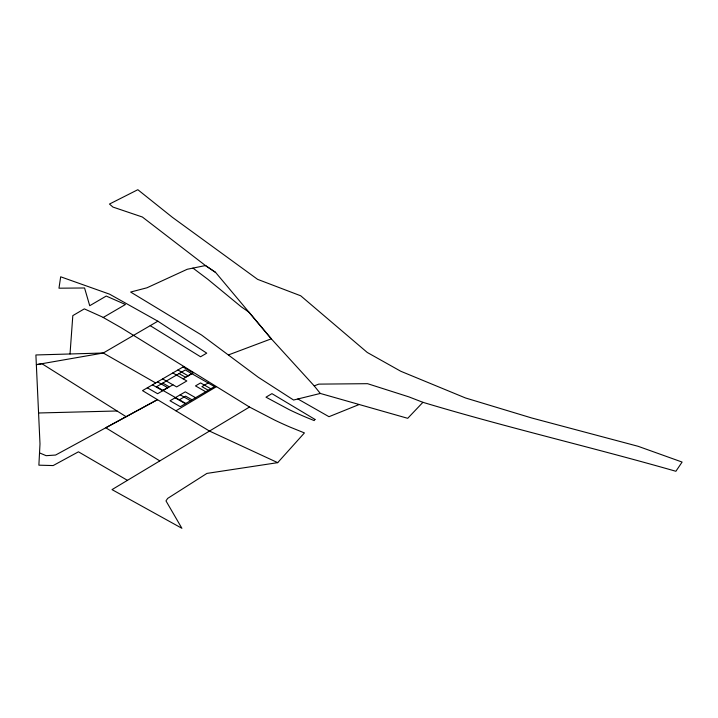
<?xml version="1.0" encoding="UTF-8"?>
<svg xmlns="http://www.w3.org/2000/svg" width="718" height="718" viewBox="0 0 718 718"><rect width="100%" height="100%" fill="white"/><g stroke="black" fill="none" stroke-linecap="round" stroke-linejoin="round"><path stroke-width="1.08" d="M127.427 480.333L78.45 451.819L53.15 465.569L38.88 465.174L39.993 443.912L35.9 354.97L103.257 353.014L157.87 321.197L206.739 353.157L200.546 356.774L150.215 325.658M70.023 353.974L72.814 315.624L84.329 308.875L102.414 317.015L121.342 327.821L249.496 407.034L274.411 419.967A333.933 192.792 0 0 0 290.539 427.3L304.423 432.918L277.704 462.652L206.928 473.404L167.698 498.382L165.975 500.886L181.896 528.295L112.017 489.613L249.496 407.034M215.579 272.4L205.456 265.552L142.352 217.007L112.95 207.071L109.468 204.056L137.829 189.705L172.419 217.348L257.609 279.356L300.725 295.798L367.284 352.475L400.77 371.26L465.444 397.951L531.787 418.002L638.122 446.3L682.1 462.06L675.889 471.277C591.856 447.215 506.639 427.497 422.92 402.322L407.716 418.316L320.3 393.446L293.581 400.034L258.256 377.255L201.596 335.055L130.622 292.046L146.966 287.792L187.245 269.268L205.456 265.552L215.579 272.391L271.305 338.815L314.206 385.88L320.3 393.446M175.928 410.804L216.495 386.625M103.212 317.482L125.435 304.504L106.246 296.058L89.723 305.715L84.562 287.981L58.975 288.196L60.68 276.798L109.54 294.156L157.87 321.197M183.889 366.494L142.523 390.628L209.36 430.997L277.704 462.652M162.869 390.377L169.107 386.733L162.762 383.107M191.661 373.575L185.423 377.21L179.069 373.584M172.93 384.785L157.637 393.715L147.334 387.828M183.126 378.835L193.321 372.893L183.018 367.006M179.356 399.791L185.594 396.148L191.948 399.782M208.148 382.99L201.911 386.634L208.256 390.26M358.704 404.701L328.988 416.7L297.871 398.975M314.206 385.88L318.783 384.121L367.544 383.681L408.928 396.892L422.92 402.322M228.477 354.916L271.305 338.815L248.895 312.133L241.122 306.721L207.807 279.275L192.971 268.101M38.7 412.985L117.052 410.983M39.535 452.905L46.14 455.679L55.609 455.041L157.475 399.657L105.761 427.766L159.755 460.866M155.689 382.954L103.257 353.014L36.367 364.672L41.922 363.703L126.126 416.7M177.92 369.976L188.224 375.864M210.895 388.815L200.591 382.927L195.493 385.907L205.797 391.786M172.823 372.956L186.833 380.962L176.637 386.912L162.627 378.907M195.601 397.736L185.298 391.849L170.004 400.779L180.308 406.666L214.494 386.616L185.307 369.95L156.524 386.751L185.711 403.417M157.529 381.877L167.832 387.765M180.2 394.828L190.503 400.716M152.431 384.857L162.735 390.736M175.102 397.799L185.406 403.687M314.996 419.429L314.188 420.577L307.421 417.84A313.084 180.756 0 0 1 289.318 409.709L265.992 397.18L271.934 393.644L314.996 419.429"/></g></svg>
